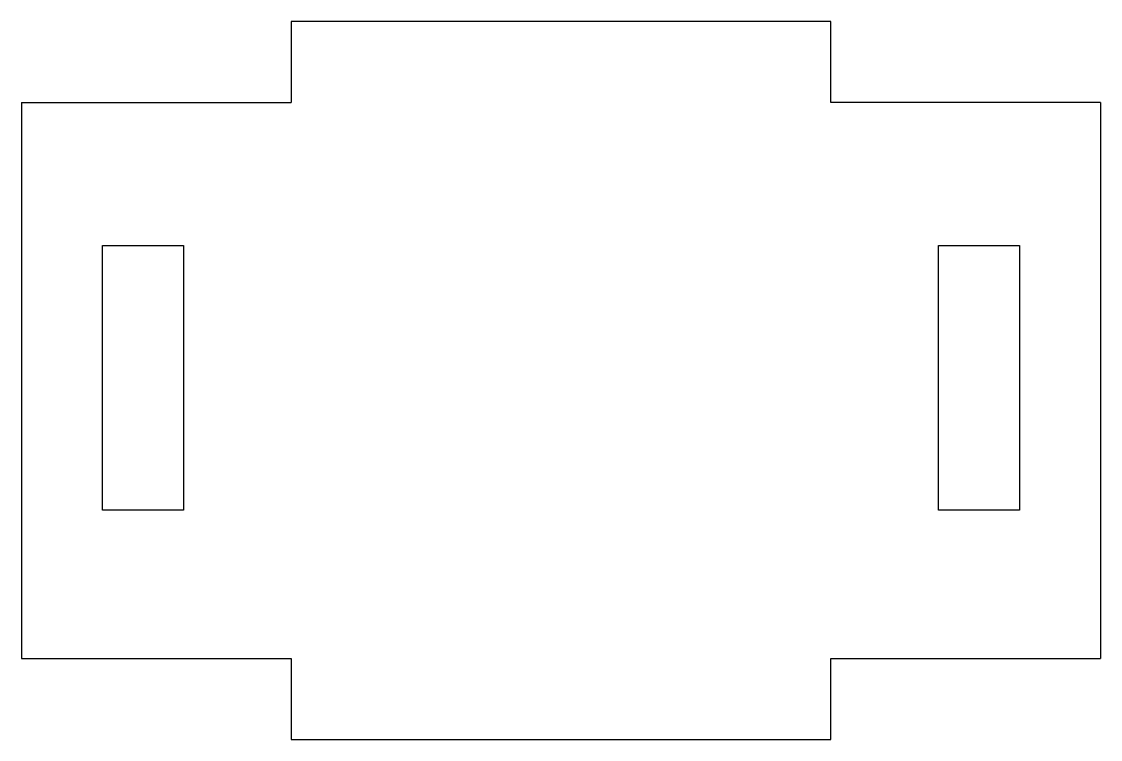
# Model space of a CAD drawing. Extents: x 0 to 40, y 39 to 65.6.
import ezdxf

# ---------------------------------------------------------------- set-up
doc = ezdxf.new("R2010")
doc.units = 0
doc.layers.get('0').update_dxf_attribs({"linetype": 'continuous'})

# ---------------------------------------------------------------- blocks, each defined once
blk = doc.blocks.new('PAD001')
at = {"color": 0}
for p, q in [((30, 65.6), (10, 65.6)), ((10, 65.6), (10, 62.6)), ((30, 62.6), (30, 65.6)), ((0, 62.6), (0, 42)), ((0, 62.6), (10, 62.6)), ((40, 62.6), (30, 62.6)), ((40, 62.6), (40, 42)), ((3, 57.3), (6, 57.3)), ((3, 47.5), (3, 57.3)), ((6, 57.3), (6, 47.5)), ((34, 57.3), (37, 57.3)), ((34, 47.5), (34, 57.3)), ((37, 57.3), (37, 47.5)), ((6, 47.5), (3, 47.5)), ((37, 47.5), (34, 47.5)), ((0, 42), (10, 42)), ((10, 42), (10, 39)), ((30, 39), (30, 42)), ((30, 42), (40, 42)), ((10, 39), (30, 39))]:
    blk.add_line(p, q, dxfattribs=at)

msp = doc.modelspace()

# ---------------------------------------------------------------- block references
at = {"color": 0}
msp.add_blockref('PAD001', (0, 0), dxfattribs=at)

doc.saveas('drawing.dxf')
